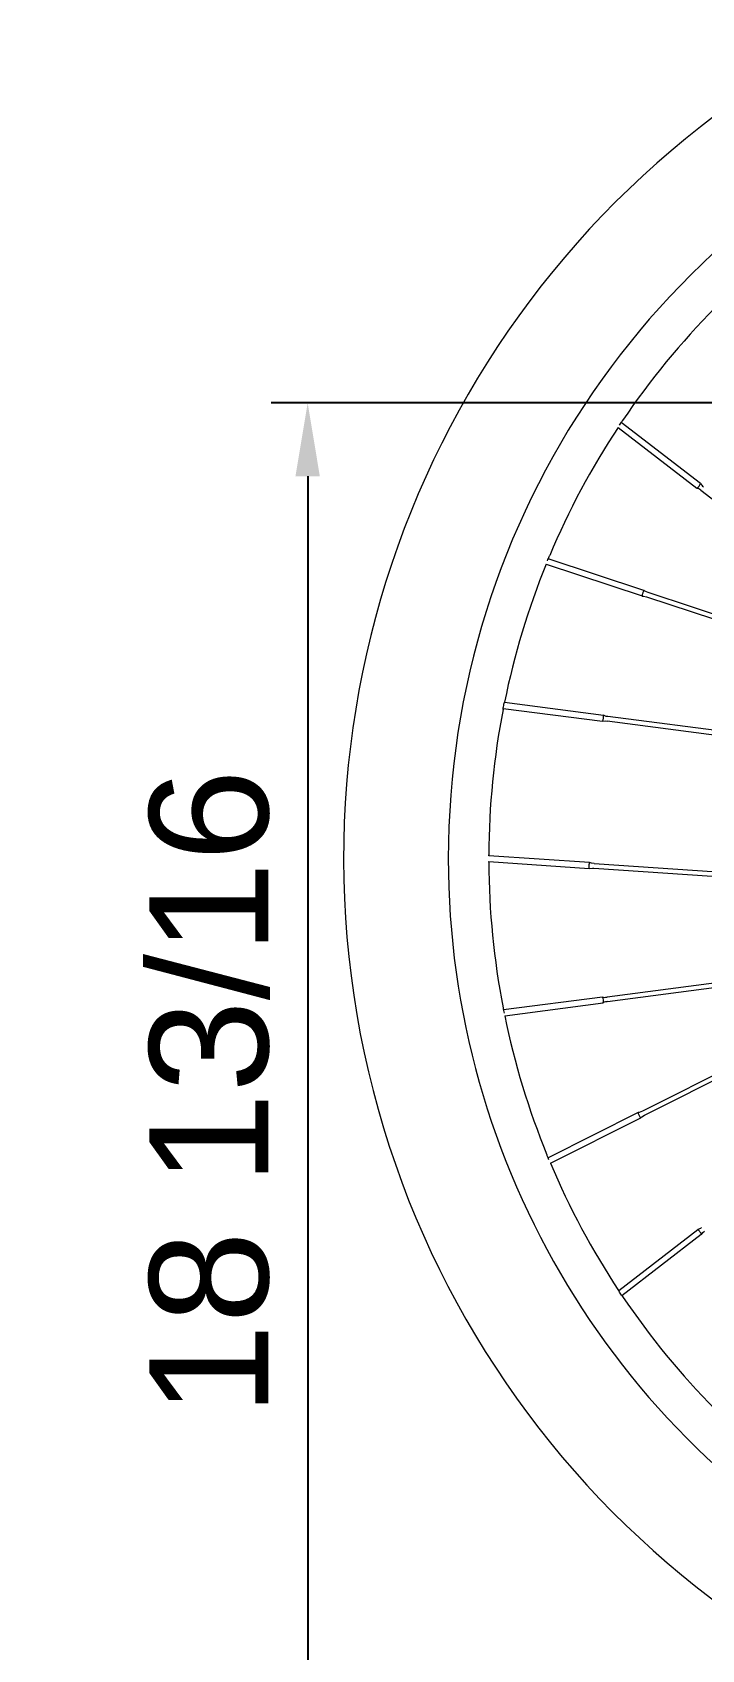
# Model space of a CAD drawing. Header units: inches. Extents: x -8 to 544, y 1 to 138.
# Drawn here: x 349.27 to 358.42, y 95.81 to 117.91 of the extents above; entities that cross this region are included whole.
import ezdxf

# ---------------------------------------------------------------- set-up
doc = ezdxf.new("R2010")
doc.units = ezdxf.units.IN
doc.layers.add('ZANO_R', color=7, linetype='Continuous', lineweight=0)
doc.layers.add('ZANO_W', color=1, linetype='Continuous', lineweight=0)
doc.styles.get("Standard").update_dxf_attribs({"font": 'arial.ttf'})
doc.dimstyles.new('amerykanie', dxfattribs={"dimtxt": 50, "dimasz": 50, "dimexe": 0.5, "dimexo": 0.5, "dimgap": 1, "dimtad": 1, "dimdec": 0, "dimzin": 0, "dimlunit": 5, "dimtxsty": 'Standard', "dimcen": 0.09, "dimclrd": 1, "dimclre": 1, "dimclrt": 1, "dimazin": 0, "dimtfac": 1, "dimtdec": 0, "dimtmove": 0, "dimatfit": 3, "dimfxl": 1, "dimtzin": 0, "dimarcsym": 1})

# ---------------------------------------------------------------- blocks, each defined once
blk = doc.blocks.new('*D413')
at = {"layer": 'ZANO_W', "color": 1, "lineweight": -2}
for p, q in [((372.788, 112.843), (352.537, 112.843)), ((353.037, 111.843), (353.037, 95.004)), ((368.408, 94.004), (352.537, 94.004))]:
    blk.add_line(p, q, dxfattribs=at)
at = {"layer": 'ZANO_W', "color": 1}
for points in [[(353.203, 111.843), (352.87, 111.843), (353.037, 112.843)], [(352.87, 95.004), (353.203, 95.004), (353.037, 94.004)]]:
    blk.add_solid(points, dxfattribs=at)
at = {"layer": 'ZANO_W', "color": 1, "insert": (351.696, 103.424), "char_height": 1.625, "attachment_point": 5, "rotation": 90}
blk.add_mtext('18 13/16', dxfattribs=at)

msp = doc.modelspace()

# ---------------------------------------------------------------- linework, layer by layer
at = {"layer": 'ZANO_R'}
for p, q in [((357.28007, 112.50891), (358.35707, 111.68052)), ((358.40583, 111.74391), (357.32342, 112.57646)), ((358.41208, 111.65083), (362.15462, 108.77221)), ((357.63389, 110.28243), (356.32639, 110.71618)), ((356.29741, 110.64154), (357.60871, 110.20654)), ((364.30121, 108.06011), (357.68983, 110.25334)), ((357.67095, 110.19642), (364.28233, 108.00319)), ((357.07892, 108.57642), (355.72657, 108.75054)), ((355.71092, 108.67193), (357.06871, 108.49711)), ((357.13133, 108.49912), (364.07288, 107.60537)), ((364.08054, 107.66485), (357.13898, 108.5586)), ((356.88981, 106.56417), (355.51213, 106.65882)), ((355.51213, 106.57867), (356.88433, 106.4844)), ((356.94719, 106.4901), (363.35615, 106.04977)), ((363.46152, 106.10265), (356.9513, 106.54993)), ((363.84068, 106.29291), (357.61489, 103.16881)), ((357.64178, 103.11521), (363.86758, 106.23931)), ((361.98217, 105.36031), (357.12966, 104.72715)), ((357.13742, 104.66769), (361.81929, 105.27858)), ((357.06718, 104.72908), (355.71311, 104.5524)), ((355.73021, 104.474), (357.07753, 104.64979)), ((357.55476, 103.14982), (356.3235, 102.53198)), ((356.3558, 102.45872), (357.59062, 103.07835)), ((358.36867, 101.55106), (357.2893, 100.71793)), ((357.33338, 100.65094), (358.41753, 101.48777))]:
    msp.add_line(p, q, dxfattribs=at)
at = {"layer": 'ZANO_R', "flags": 128}
for points in [[(357.29955, 112.5404), (357.30681, 112.55191), (357.31606, 112.56586), (357.32525, 112.5791), (357.3333, 112.59021), (357.33917, 112.59804), (357.34203, 112.60179), (357.34185, 112.60155)], [(356.31541, 110.68856), (356.31553, 110.68892), (356.32118, 110.70353), (356.32757, 110.71903), (356.33397, 110.73366), (356.33959, 110.74585), (356.34365, 110.7543), (356.34551, 110.75809), (356.34536, 110.75777)], [(357.68997, 110.25359), (357.64687, 110.27357), (357.63466, 110.28328)], [(357.60902, 110.20521), (357.62878, 110.20548), (357.6709, 110.196)], [(355.70833, 108.65758), (355.70863, 108.65982), (355.7097, 108.66752), (355.71154, 108.67964), (355.71413, 108.6948), (355.71731, 108.71122), (355.72074, 108.72703), (355.72395, 108.74052), (355.72642, 108.75022), (355.7277, 108.75502), (355.72763, 108.75478)], [(357.06919, 108.4961), (357.10302, 108.5007), (357.1312, 108.49779)], [(357.13913, 108.55998), (357.11902, 108.56224), (357.07944, 108.57677)], [(355.51193, 106.65884), (355.51196, 106.65948), (355.51244, 106.66769), (355.51262, 106.67058), (355.51245, 106.66785), (355.51245, 106.66781)], [(355.51259, 106.57123), (355.51261, 106.5709), (355.51232, 106.57539), (355.51214, 106.57867)], [(356.88437, 106.4844), (356.88433, 106.4844), (356.88367, 106.48749), (356.88354, 106.49619), (356.88394, 106.50916), (356.88482, 106.52444), (356.88604, 106.53969), (356.88742, 106.5526), (356.88874, 106.56119), (356.88981, 106.56417), (356.88986, 106.56416)], [(356.88445, 106.48432), (356.92994, 106.49053), (356.94701, 106.48861)], [(356.95149, 106.55136), (356.91632, 106.55549), (356.89042, 106.56529)], [(357.61481, 103.16908), (357.5702, 103.15274), (357.5547, 103.15097)], [(357.59178, 103.07764), (357.60556, 103.0918), (357.64204, 103.11487)], [(356.33527, 102.5047), (356.32935, 102.51801), (356.32288, 102.53345), (356.31699, 102.54845), (356.31223, 102.56131), (356.30897, 102.57054), (356.30745, 102.575), (356.30755, 102.57471)], [(358.42287, 101.58201), (358.40705, 101.56939), (358.36879, 101.55168)], [(358.41858, 101.48739), (358.43925, 101.51456), (358.46124, 101.53243)], [(357.34033, 100.64165), (357.34223, 100.63917), (357.34071, 100.64115), (357.33598, 100.6474), (357.32869, 100.65732), (357.31979, 100.6699), (357.31043, 100.68376), (357.30169, 100.69736), (357.29444, 100.70913), (357.28936, 100.71768), (357.2869, 100.72192), (357.28704, 100.72169)]]:
    msp.add_lwpolyline(points, dxfattribs=at)
at = {"layer": 'ZANO_R'}
for centre, radius, start, end in [((366.20415, 106.62061), 12.67514, 40.060676, 264.472875), ((366.20415, 106.62061), 11.24471, 41.861895, 180), ((366.20415, 106.62061), 10.69164, 135.267179, 145.985758), ((366.20415, 106.62061), 10.69164, 146.582267, 157.234999), ((358.29908, 111.77557), 0.11134, 301.387581, 343.47667), ((358.33062, 111.56957), 0.11374, 44.882378, 76.405432), ((358.50886, 111.80007), 0.11708, 208.890016, 239.394448), ((366.20415, 106.62061), 10.69164, 157.908804, 168.485611), ((357.7233, 110.19839), 0.11481, 155.830132, 175.934329), ((357.70649, 110.23046), 0.08919, 144.394805, 170.358887), ((366.20415, 106.62061), 10.69164, 169.016739, 179.732468), ((357.00086, 108.53627), 0.07834, 330.008818, 359.855009), ((357.00338, 108.55572), 0.07833, 345.467688, 15.318383), ((366.20415, 106.62061), 11.24471, 180, 304.916299), ((366.20415, 106.62061), 10.69164, 180.264568, 190.983612), ((356.98638, 104.67822), 0.09548, 342.676839, 32.18826), ((357.10032, 104.84202), 0.11743, 253.938905, 284.35064), ((356.42678, 104.67638), 0.72441, 187.364838, 193.25668), ((357.13723, 104.55278), 0.11359, 89.860772, 121.426172), ((366.20415, 106.62061), 10.69164, 191.582267, 202.23574), ((357.6431, 103.16452), 0.08947, 189.441222, 215.324398), ((357.67748, 103.15365), 0.11488, 200.834719, 220.925833), ((366.20415, 106.62061), 10.69164, 202.908804, 213.485837), ((358.32987, 101.48299), 0.07835, 30.474531, 60.31619), ((358.34185, 101.46746), 0.07836, 15.015631, 44.854008), ((366.20415, 106.62061), 10.69164, 214.01723, 224.735851)]:
    msp.add_arc(centre, radius, start, end, dxfattribs=at)

# ---------------------------------------------------------------- dimensions: what is measured, and where the dimension line sits
at = {"layer": 'ZANO_W'}
dim = msp.add_linear_dim(base=(353.036567, 94.004495), p1=(373.2884, 112.84305), p2=(368.907887, 94.004495), angle=90, dimstyle='amerykanie', override={"dimtxt": 1.625, "dimasz": 1, "dimgap": 0.5, "dimdec": 4, "dimaunit": 1, "dimadec": 1, "dimtdec": 4, "dimtmove": 1, "dimfrac": 2}, dxfattribs=at)
dim.commit()
dim.dimension.update_dxf_attribs({"geometry": '*D413', "text_midpoint": (351.695801, 103.423772)})

doc.saveas('drawing.dxf')
